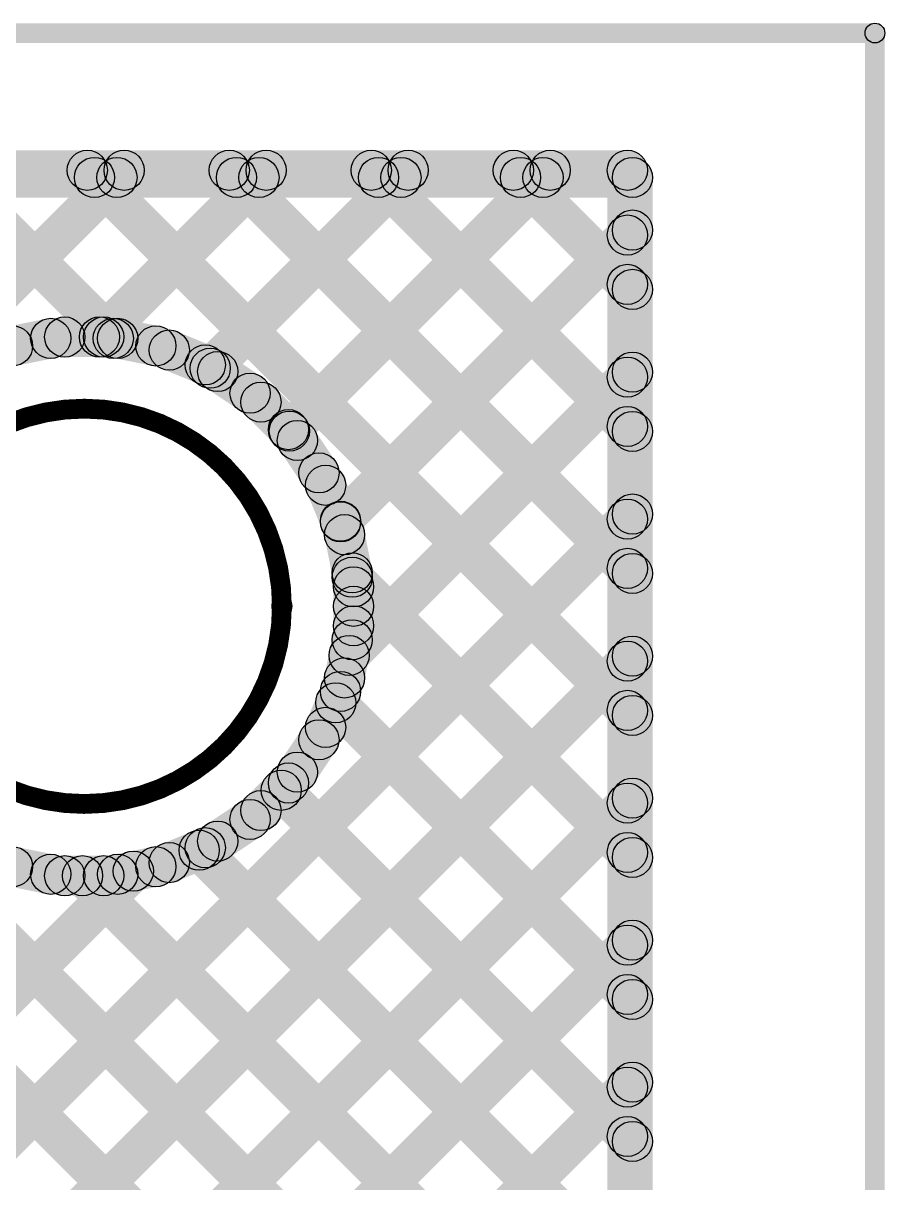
# Model space of a CAD drawing. Header units: millimetres. Extents: x 0 to 5.55, y 0 to 1.02.
# Drawn here: x 5.3817 to 5.5533, y 0.7933 to 1.0243 of the extents above; entities that cross this region are included whole.
import ezdxf

# ---------------------------------------------------------------- set-up
doc = ezdxf.new("R2010")
doc.units = ezdxf.units.MM
doc.header["$MEASUREMENT"] = 0
for name, color, linetype in [('BottomLayer', 5, 'Continuous'), ('Mechanical2', 216, 'Continuous'), ('MultiLayer', 9, 'Continuous'), ('TopLayer', 1, 'Continuous')]:
    doc.layers.add(name, color=color, linetype=linetype)

msp = doc.modelspace()

# ---------------------------------------------------------------- hatches: boundary and pattern name
at = {"layer": 'BottomLayer'}
for points in [[(0.054, 0.991), (0.054, 0.999), (5.502, 0.999), (5.502, 0.991)], [(4.93659, 0.52417), (4.93093, 0.52982), (5.39894, 0.99783), (5.40459, 0.99217)], [(5.19361, 0.99217), (5.19926, 0.99783), (5.50483, 0.69226), (5.49917, 0.68661)], [(5.22189, 0.99217), (5.22755, 0.99783), (5.50483, 0.72055), (5.49917, 0.71489)], [(5.36331, 0.99217), (5.36897, 0.99783), (5.40244, 0.96436), (5.39678, 0.9587)], [(5.3916, 0.99217), (5.39725, 0.99783), (5.50483, 0.89025), (5.49917, 0.8846)], [(5.39968, 0.95897), (5.39403, 0.96463), (5.42722, 0.99783), (5.43288, 0.99217)], [(5.42174, 0.95275), (5.41608, 0.95841), (5.45551, 0.99783), (5.46116, 0.99217)], [(5.41988, 0.99217), (5.42554, 0.99783), (5.50483, 0.91854), (5.49917, 0.91288)], [(5.43751, 0.94023), (5.43185, 0.94589), (5.48379, 0.99783), (5.48945, 0.99217)], [(5.44817, 0.99217), (5.45382, 0.99783), (5.50483, 0.94682), (5.49917, 0.94117)], [(5.47645, 0.99217), (5.48211, 0.99783), (5.50483, 0.97511), (5.49917, 0.96945)], [(5.506, 0.04143), (5.498, 0.04143), (5.498, 0.995), (5.506, 0.995)], [(5.44771, 0.92215), (5.44206, 0.92781), (5.49917, 0.98492), (5.50483, 0.97927)], [(5.38033, 0.95609), (5.37877, 0.96394), (5.38637, 0.96545), (5.38793, 0.95761)], [(5.38994, 0.9578), (5.38994, 0.9658), (5.39769, 0.9658), (5.39769, 0.9578)], [(5.3997, 0.95761), (5.40126, 0.96545), (5.40887, 0.96394), (5.4073, 0.95609)], [(5.40923, 0.95551), (5.41229, 0.9629), (5.41946, 0.95993), (5.4164, 0.95254)], [(5.41817, 0.95159), (5.42262, 0.95824), (5.42907, 0.95393), (5.42462, 0.94728)], [(5.4494, 0.89555), (5.44374, 0.90121), (5.49917, 0.95664), (5.50483, 0.95098)], [(5.42618, 0.946), (5.43184, 0.95166), (5.43732, 0.94618), (5.43166, 0.94052)], [(5.43294, 0.93896), (5.43959, 0.94341), (5.4439, 0.93696), (5.43725, 0.93252)], [(5.4382, 0.93074), (5.44559, 0.9338), (5.44856, 0.92664), (5.44117, 0.92357)], [(4.62073, 0.0386), (4.61508, 0.04426), (5.49917, 0.92836), (5.50483, 0.9227)], [(5.44175, 0.92165), (5.4496, 0.92321), (5.45111, 0.9156), (5.44326, 0.91404)], [(5.44436, 0.91113), (5.45002, 0.91678), (5.50483, 0.86197), (5.49917, 0.85631)], [(5.45146, 0.90816), (5.44346, 0.90816), (5.44346, 0.91204), (5.45146, 0.91204)], [(5.45146, 0.90428), (5.44346, 0.90428), (5.44346, 0.90816), (5.45146, 0.90816)], [(5.4496, 0.89311), (5.44175, 0.89467), (5.44326, 0.90228), (5.45111, 0.90072)], [(4.64902, 0.0386), (4.64336, 0.04426), (5.49917, 0.90007), (5.50483, 0.89442)], [(5.44559, 0.88252), (5.4382, 0.88558), (5.44117, 0.89274), (5.44856, 0.88968)], [(5.44109, 0.88611), (5.44675, 0.89177), (5.50483, 0.83368), (5.49917, 0.82803)], [(5.43959, 0.87291), (5.43294, 0.87735), (5.43725, 0.8838), (5.4439, 0.87936)], [(5.43184, 0.86466), (5.42618, 0.87031), (5.43166, 0.8758), (5.43732, 0.87014)], [(5.43022, 0.8687), (5.43588, 0.87435), (5.50483, 0.8054), (5.49917, 0.79974)], [(4.6773, 0.0386), (4.67164, 0.04426), (5.49917, 0.87179), (5.50483, 0.86613)], [(5.42262, 0.85807), (5.41817, 0.86473), (5.42462, 0.86904), (5.42907, 0.86238)], [(5.41229, 0.85342), (5.40923, 0.86081), (5.4164, 0.86378), (5.41946, 0.85639)], [(5.41388, 0.85675), (5.41954, 0.86241), (5.50483, 0.77712), (5.49917, 0.77146)], [(5.37877, 0.85238), (5.38033, 0.86022), (5.38793, 0.85871), (5.38637, 0.85087)], [(5.40126, 0.85087), (5.3997, 0.85871), (5.4073, 0.86022), (5.40887, 0.85238)], [(4.59245, 0.0386), (4.58679, 0.04426), (5.40077, 0.85824), (5.40643, 0.85258)], [(5.38994, 0.85051), (5.38994, 0.85851), (5.39769, 0.85851), (5.39769, 0.85051)], [(5.39066, 0.85169), (5.39632, 0.85734), (5.50483, 0.74883), (5.49917, 0.74318)], [(4.70559, 0.0386), (4.69993, 0.04426), (5.49917, 0.8435), (5.50483, 0.83785)], [(4.73387, 0.0386), (4.72821, 0.04426), (5.49917, 0.81522), (5.50483, 0.80956)]]:
    msp.add_hatch(color=5, dxfattribs=at).paths.add_polyline_path(points)
h = msp.add_hatch(color=5, dxfattribs=at)
edge = h.paths.add_edge_path()
edge.add_arc((5.39443, 0.995), 0.004, 0, 360)
h = msp.add_hatch(color=5, dxfattribs=at)
edge = h.paths.add_edge_path()
edge.add_arc((5.40177, 0.995), 0.004, 0, 360)
h = msp.add_hatch(color=5, dxfattribs=at)
edge = h.paths.add_edge_path()
edge.add_arc((5.42271, 0.995), 0.004, 0, 360)
h = msp.add_hatch(color=5, dxfattribs=at)
edge = h.paths.add_edge_path()
edge.add_arc((5.43005, 0.995), 0.004, 0, 360)
h = msp.add_hatch(color=5, dxfattribs=at)
edge = h.paths.add_edge_path()
edge.add_arc((5.45099, 0.995), 0.004, 0, 360)
h = msp.add_hatch(color=5, dxfattribs=at)
edge = h.paths.add_edge_path()
edge.add_arc((5.45833, 0.995), 0.004, 0, 360)
h = msp.add_hatch(color=5, dxfattribs=at)
edge = h.paths.add_edge_path()
edge.add_arc((5.47928, 0.995), 0.004, 0, 360)
h = msp.add_hatch(color=5, dxfattribs=at)
edge = h.paths.add_edge_path()
edge.add_arc((5.48662, 0.995), 0.004, 0, 360)
h = msp.add_hatch(color=5, dxfattribs=at)
edge = h.paths.add_edge_path()
edge.add_arc((5.502, 0.995), 0.004, 0, 360)
h = msp.add_hatch(color=5, dxfattribs=at)
edge = h.paths.add_edge_path()
edge.add_arc((5.502, 0.995), 0.004, 0, 360)
h = msp.add_hatch(color=5, dxfattribs=at)
edge = h.paths.add_edge_path()
edge.add_arc((5.502, 0.9821), 0.004, 0, 360)
h = msp.add_hatch(color=5, dxfattribs=at)
edge = h.paths.add_edge_path()
edge.add_arc((5.502, 0.97228), 0.004, 0, 360)
h = msp.add_hatch(color=5, dxfattribs=at)
edge = h.paths.add_edge_path()
edge.add_arc((5.38715, 0.96153), 0.004, 0, 360)
h = msp.add_hatch(color=5, dxfattribs=at)
edge = h.paths.add_edge_path()
edge.add_arc((5.38994, 0.9618), 0.004, 0, 360)
h = msp.add_hatch(color=5, dxfattribs=at)
edge = h.paths.add_edge_path()
edge.add_arc((5.39685, 0.9618), 0.004, 0, 360)
h = msp.add_hatch(color=5, dxfattribs=at)
edge = h.paths.add_edge_path()
edge.add_arc((5.39769, 0.9618), 0.004, 0, 360)
h = msp.add_hatch(color=5, dxfattribs=at)
edge = h.paths.add_edge_path()
edge.add_arc((5.39961, 0.96153), 0.004, 0, 360)
h = msp.add_hatch(color=5, dxfattribs=at)
edge = h.paths.add_edge_path()
edge.add_arc((5.40048, 0.96153), 0.004, 0, 360)
h = msp.add_hatch(color=5, dxfattribs=at)
edge = h.paths.add_edge_path()
edge.add_arc((5.37955, 0.96002), 0.004, 0, 360)
h = msp.add_hatch(color=5, dxfattribs=at)
edge = h.paths.add_edge_path()
edge.add_arc((5.40809, 0.96002), 0.004, 0, 360)
h = msp.add_hatch(color=5, dxfattribs=at)
edge = h.paths.add_edge_path()
edge.add_arc((5.41076, 0.9592), 0.004, 0, 360)
h = msp.add_hatch(color=5, dxfattribs=at)
edge = h.paths.add_edge_path()
edge.add_arc((5.41793, 0.95624), 0.004, 0, 360)
h = msp.add_hatch(color=5, dxfattribs=at)
edge = h.paths.add_edge_path()
edge.add_arc((5.41891, 0.95558), 0.004, 0, 360)
h = msp.add_hatch(color=5, dxfattribs=at)
edge = h.paths.add_edge_path()
edge.add_arc((5.4204, 0.95492), 0.004, 0, 360)
h = msp.add_hatch(color=5, dxfattribs=at)
edge = h.paths.add_edge_path()
edge.add_arc((5.502, 0.95381), 0.004, 0, 360)
h = msp.add_hatch(color=5, dxfattribs=at)
edge = h.paths.add_edge_path()
edge.add_arc((5.42684, 0.95061), 0.004, 0, 360)
h = msp.add_hatch(color=5, dxfattribs=at)
edge = h.paths.add_edge_path()
edge.add_arc((5.42901, 0.94883), 0.004, 0, 360)
h = msp.add_hatch(color=5, dxfattribs=at)
edge = h.paths.add_edge_path()
edge.add_arc((5.43449, 0.94335), 0.004, 0, 360)
h = msp.add_hatch(color=5, dxfattribs=at)
edge = h.paths.add_edge_path()
edge.add_arc((5.43468, 0.94306), 0.004, 0, 360)
h = msp.add_hatch(color=5, dxfattribs=at)
edge = h.paths.add_edge_path()
edge.add_arc((5.502, 0.94399), 0.004, 0, 360)
h = msp.add_hatch(color=5, dxfattribs=at)
edge = h.paths.add_edge_path()
edge.add_arc((5.43627, 0.94119), 0.004, 0, 360)
h = msp.add_hatch(color=5, dxfattribs=at)
edge = h.paths.add_edge_path()
edge.add_arc((5.44057, 0.93474), 0.004, 0, 360)
h = msp.add_hatch(color=5, dxfattribs=at)
edge = h.paths.add_edge_path()
edge.add_arc((5.44189, 0.93227), 0.004, 0, 360)
h = msp.add_hatch(color=5, dxfattribs=at)
edge = h.paths.add_edge_path()
edge.add_arc((5.44486, 0.92511), 0.004, 0, 360)
h = msp.add_hatch(color=5, dxfattribs=at)
edge = h.paths.add_edge_path()
edge.add_arc((5.44489, 0.92498), 0.004, 0, 360)
h = msp.add_hatch(color=5, dxfattribs=at)
edge = h.paths.add_edge_path()
edge.add_arc((5.502, 0.92553), 0.004, 0, 360)
h = msp.add_hatch(color=5, dxfattribs=at)
edge = h.paths.add_edge_path()
edge.add_arc((5.44567, 0.92243), 0.004, 0, 360)
h = msp.add_hatch(color=5, dxfattribs=at)
edge = h.paths.add_edge_path()
edge.add_arc((5.502, 0.91571), 0.004, 0, 360)
h = msp.add_hatch(color=5, dxfattribs=at)
edge = h.paths.add_edge_path()
edge.add_arc((5.44719, 0.91482), 0.004, 0, 360)
h = msp.add_hatch(color=5, dxfattribs=at)
edge = h.paths.add_edge_path()
edge.add_arc((5.44719, 0.91395), 0.004, 0, 360)
h = msp.add_hatch(color=5, dxfattribs=at)
edge = h.paths.add_edge_path()
edge.add_arc((5.44746, 0.91204), 0.004, 0, 360)
h = msp.add_hatch(color=5, dxfattribs=at)
edge = h.paths.add_edge_path()
edge.add_arc((5.44746, 0.90816), 0.004, 0, 360)
h = msp.add_hatch(color=5, dxfattribs=at)
edge = h.paths.add_edge_path()
edge.add_arc((5.44746, 0.90816), 0.004, 0, 360)
h = msp.add_hatch(color=5, dxfattribs=at)
edge = h.paths.add_edge_path()
edge.add_arc((5.44746, 0.90428), 0.004, 0, 360)
h = msp.add_hatch(color=5, dxfattribs=at)
edge = h.paths.add_edge_path()
edge.add_arc((5.44719, 0.9015), 0.004, 0, 360)
h = msp.add_hatch(color=5, dxfattribs=at)
edge = h.paths.add_edge_path()
edge.add_arc((5.44657, 0.89838), 0.004, 0, 360)
h = msp.add_hatch(color=5, dxfattribs=at)
edge = h.paths.add_edge_path()
edge.add_arc((5.502, 0.89724), 0.004, 0, 360)
h = msp.add_hatch(color=5, dxfattribs=at)
edge = h.paths.add_edge_path()
edge.add_arc((5.44567, 0.89389), 0.004, 0, 360)
h = msp.add_hatch(color=5, dxfattribs=at)
edge = h.paths.add_edge_path()
edge.add_arc((5.44486, 0.89121), 0.004, 0, 360)
h = msp.add_hatch(color=5, dxfattribs=at)
edge = h.paths.add_edge_path()
edge.add_arc((5.44392, 0.88894), 0.004, 0, 360)
h = msp.add_hatch(color=5, dxfattribs=at)
edge = h.paths.add_edge_path()
edge.add_arc((5.502, 0.88743), 0.004, 0, 360)
h = msp.add_hatch(color=5, dxfattribs=at)
edge = h.paths.add_edge_path()
edge.add_arc((5.44189, 0.88405), 0.004, 0, 360)
h = msp.add_hatch(color=5, dxfattribs=at)
edge = h.paths.add_edge_path()
edge.add_arc((5.44057, 0.88158), 0.004, 0, 360)
h = msp.add_hatch(color=5, dxfattribs=at)
edge = h.paths.add_edge_path()
edge.add_arc((5.43627, 0.87513), 0.004, 0, 360)
h = msp.add_hatch(color=5, dxfattribs=at)
edge = h.paths.add_edge_path()
edge.add_arc((5.43305, 0.87152), 0.004, 0, 360)
h = msp.add_hatch(color=5, dxfattribs=at)
edge = h.paths.add_edge_path()
edge.add_arc((5.43449, 0.87297), 0.004, 0, 360)
h = msp.add_hatch(color=5, dxfattribs=at)
edge = h.paths.add_edge_path()
edge.add_arc((5.42901, 0.86748), 0.004, 0, 360)
h = msp.add_hatch(color=5, dxfattribs=at)
edge = h.paths.add_edge_path()
edge.add_arc((5.502, 0.86896), 0.004, 0, 360)
h = msp.add_hatch(color=5, dxfattribs=at)
edge = h.paths.add_edge_path()
edge.add_arc((5.42684, 0.86571), 0.004, 0, 360)
h = msp.add_hatch(color=5, dxfattribs=at)
edge = h.paths.add_edge_path()
edge.add_arc((5.41793, 0.86008), 0.004, 0, 360)
h = msp.add_hatch(color=5, dxfattribs=at)
edge = h.paths.add_edge_path()
edge.add_arc((5.4204, 0.8614), 0.004, 0, 360)
h = msp.add_hatch(color=5, dxfattribs=at)
edge = h.paths.add_edge_path()
edge.add_arc((5.41671, 0.85958), 0.004, 0, 360)
h = msp.add_hatch(color=5, dxfattribs=at)
edge = h.paths.add_edge_path()
edge.add_arc((5.502, 0.85914), 0.004, 0, 360)
h = msp.add_hatch(color=5, dxfattribs=at)
edge = h.paths.add_edge_path()
edge.add_arc((5.37955, 0.8563), 0.004, 0, 360)
h = msp.add_hatch(color=5, dxfattribs=at)
edge = h.paths.add_edge_path()
edge.add_arc((5.4036, 0.85541), 0.004, 0, 360)
h = msp.add_hatch(color=5, dxfattribs=at)
edge = h.paths.add_edge_path()
edge.add_arc((5.40809, 0.8563), 0.004, 0, 360)
h = msp.add_hatch(color=5, dxfattribs=at)
edge = h.paths.add_edge_path()
edge.add_arc((5.41076, 0.85711), 0.004, 0, 360)
h = msp.add_hatch(color=5, dxfattribs=at)
edge = h.paths.add_edge_path()
edge.add_arc((5.38715, 0.85479), 0.004, 0, 360)
h = msp.add_hatch(color=5, dxfattribs=at)
edge = h.paths.add_edge_path()
edge.add_arc((5.38994, 0.85451), 0.004, 0, 360)
h = msp.add_hatch(color=5, dxfattribs=at)
edge = h.paths.add_edge_path()
edge.add_arc((5.39349, 0.85451), 0.004, 0, 360)
h = msp.add_hatch(color=5, dxfattribs=at)
edge = h.paths.add_edge_path()
edge.add_arc((5.39769, 0.85451), 0.004, 0, 360)
h = msp.add_hatch(color=5, dxfattribs=at)
edge = h.paths.add_edge_path()
edge.add_arc((5.40048, 0.85479), 0.004, 0, 360)
h = msp.add_hatch(color=5, dxfattribs=at)
edge = h.paths.add_edge_path()
edge.add_arc((5.502, 0.84067), 0.004, 0, 360)
h = msp.add_hatch(color=5, dxfattribs=at)
edge = h.paths.add_edge_path()
edge.add_arc((5.502, 0.83086), 0.004, 0, 360)
h = msp.add_hatch(color=5, dxfattribs=at)
edge = h.paths.add_edge_path()
edge.add_arc((5.502, 0.81239), 0.004, 0, 360)
h = msp.add_hatch(color=5, dxfattribs=at)
edge = h.paths.add_edge_path()
edge.add_arc((5.502, 0.80257), 0.004, 0, 360)
at = {"layer": 'Mechanical2'}
for points in [[(0.00012, 1.02036), (0.00012, 1.0243), (5.5513, 1.0243), (5.5513, 1.02036)], [(5.55327, -0.00129), (5.54933, -0.00129), (5.54933, 1.02233), (5.55327, 1.02233)]]:
    msp.add_hatch(color=216, dxfattribs=at).paths.add_polyline_path(points)
h = msp.add_hatch(color=216, dxfattribs=at)
edge = h.paths.add_edge_path()
edge.add_arc((5.5513, 1.02233), 0.00197, 0, 360)
h = msp.add_hatch(color=216, dxfattribs=at)
edge = h.paths.add_edge_path()
edge.add_arc((5.5513, 1.02233), 0.00197, 0, 360)
h = msp.add_hatch(color=216, dxfattribs=at)
edge = h.paths.add_edge_path()
edge.add_arc((5.43319, 0.90816), 0.00197, 0, 360)
at = {"layer": 'TopLayer'}
for points in [[(0.055, 0.98957), (0.055, 0.99757), (5.503, 0.99757), (5.503, 0.98957)], [(4.93659, 0.52417), (4.93093, 0.52982), (5.39751, 0.9964), (5.40316, 0.99074)], [(5.19504, 0.99074), (5.2007, 0.9964), (5.50583, 0.69126), (5.50017, 0.68561)], [(5.22332, 0.99074), (5.22898, 0.9964), (5.50583, 0.71955), (5.50017, 0.71389)], [(5.36474, 0.99074), (5.3704, 0.9964), (5.40244, 0.96436), (5.39678, 0.9587)], [(5.39303, 0.99074), (5.39869, 0.9964), (5.50583, 0.88925), (5.50017, 0.8836)], [(5.39968, 0.95897), (5.39403, 0.96463), (5.42579, 0.9964), (5.43145, 0.99074)], [(5.42174, 0.95275), (5.41608, 0.95841), (5.45407, 0.9964), (5.45973, 0.99074)], [(5.42131, 0.99074), (5.42697, 0.9964), (5.50583, 0.91754), (5.50017, 0.91188)], [(5.43751, 0.94023), (5.43185, 0.94589), (5.48236, 0.9964), (5.48802, 0.99074)], [(5.4496, 0.99074), (5.45525, 0.9964), (5.50583, 0.94582), (5.50017, 0.94017)], [(5.47788, 0.99074), (5.48354, 0.9964), (5.50583, 0.97411), (5.50017, 0.96845)], [(5.507, 0.04), (5.499, 0.04), (5.499, 0.99357), (5.507, 0.99357)], [(5.44771, 0.92215), (5.44206, 0.92781), (5.50017, 0.98592), (5.50583, 0.98027)], [(5.38033, 0.95609), (5.37877, 0.96394), (5.38637, 0.96545), (5.38793, 0.95761)], [(5.38994, 0.9578), (5.38994, 0.9658), (5.39769, 0.9658), (5.39769, 0.9578)], [(5.3997, 0.95761), (5.40126, 0.96545), (5.40887, 0.96394), (5.4073, 0.95609)], [(5.40923, 0.95551), (5.41229, 0.9629), (5.41946, 0.95993), (5.4164, 0.95254)], [(5.41817, 0.95159), (5.42262, 0.95824), (5.42907, 0.95393), (5.42462, 0.94728)], [(5.4494, 0.89555), (5.44374, 0.90121), (5.50017, 0.95764), (5.50583, 0.95198)], [(5.42618, 0.946), (5.43184, 0.95166), (5.43732, 0.94618), (5.43166, 0.94052)], [(5.43294, 0.93896), (5.43959, 0.94341), (5.4439, 0.93696), (5.43725, 0.93252)], [(5.4382, 0.93074), (5.44559, 0.9338), (5.44856, 0.92664), (5.44117, 0.92357)], [(4.6193, 0.03717), (4.61364, 0.04283), (5.50017, 0.92936), (5.50583, 0.9237)], [(5.44175, 0.92165), (5.4496, 0.92321), (5.45111, 0.9156), (5.44326, 0.91404)], [(5.44436, 0.91113), (5.45002, 0.91678), (5.50583, 0.86097), (5.50017, 0.85531)], [(5.45146, 0.90816), (5.44346, 0.90816), (5.44346, 0.91204), (5.45146, 0.91204)], [(5.45146, 0.90428), (5.44346, 0.90428), (5.44346, 0.90816), (5.45146, 0.90816)], [(4.64758, 0.03717), (4.64193, 0.04283), (5.50017, 0.90107), (5.50583, 0.89542)], [(5.4496, 0.89311), (5.44175, 0.89467), (5.44326, 0.90228), (5.45111, 0.90072)], [(5.44559, 0.88252), (5.4382, 0.88558), (5.44117, 0.89274), (5.44856, 0.88968)], [(5.44109, 0.88611), (5.44675, 0.89177), (5.50583, 0.83268), (5.50017, 0.82703)], [(5.43959, 0.87291), (5.43294, 0.87735), (5.43725, 0.8838), (5.4439, 0.87936)], [(5.43184, 0.86466), (5.42618, 0.87031), (5.43166, 0.8758), (5.43732, 0.87014)], [(5.43022, 0.8687), (5.43588, 0.87435), (5.50583, 0.8044), (5.50017, 0.79874)], [(4.67587, 0.03717), (4.67021, 0.04283), (5.50017, 0.87279), (5.50583, 0.86713)], [(5.42262, 0.85807), (5.41817, 0.86473), (5.42462, 0.86904), (5.42907, 0.86238)], [(5.41229, 0.85342), (5.40923, 0.86081), (5.4164, 0.86378), (5.41946, 0.85639)], [(5.41388, 0.85675), (5.41954, 0.86241), (5.50583, 0.77612), (5.50017, 0.77046)], [(5.37877, 0.85238), (5.38033, 0.86022), (5.38793, 0.85871), (5.38637, 0.85087)], [(5.40126, 0.85087), (5.3997, 0.85871), (5.4073, 0.86022), (5.40887, 0.85238)], [(4.59102, 0.03717), (4.58536, 0.04283), (5.40077, 0.85824), (5.40643, 0.85258)], [(5.38994, 0.85051), (5.38994, 0.85851), (5.39769, 0.85851), (5.39769, 0.85051)], [(5.39066, 0.85169), (5.39632, 0.85734), (5.50583, 0.74783), (5.50017, 0.74218)], [(4.70415, 0.03717), (4.6985, 0.04283), (5.50017, 0.8445), (5.50583, 0.83885)], [(4.73244, 0.03717), (4.72678, 0.04283), (5.50017, 0.81622), (5.50583, 0.81056)]]:
    msp.add_hatch(color=1, dxfattribs=at).paths.add_polyline_path(points)
h = msp.add_hatch(color=1, dxfattribs=at)
edge = h.paths.add_edge_path()
edge.add_arc((5.39586, 0.99357), 0.004, 0, 360)
h = msp.add_hatch(color=1, dxfattribs=at)
edge = h.paths.add_edge_path()
edge.add_arc((5.40033, 0.99357), 0.004, 0, 360)
h = msp.add_hatch(color=1, dxfattribs=at)
edge = h.paths.add_edge_path()
edge.add_arc((5.42414, 0.99357), 0.004, 0, 360)
h = msp.add_hatch(color=1, dxfattribs=at)
edge = h.paths.add_edge_path()
edge.add_arc((5.42862, 0.99357), 0.004, 0, 360)
h = msp.add_hatch(color=1, dxfattribs=at)
edge = h.paths.add_edge_path()
edge.add_arc((5.45243, 0.99357), 0.004, 0, 360)
h = msp.add_hatch(color=1, dxfattribs=at)
edge = h.paths.add_edge_path()
edge.add_arc((5.4569, 0.99357), 0.004, 0, 360)
h = msp.add_hatch(color=1, dxfattribs=at)
edge = h.paths.add_edge_path()
edge.add_arc((5.48071, 0.99357), 0.004, 0, 360)
h = msp.add_hatch(color=1, dxfattribs=at)
edge = h.paths.add_edge_path()
edge.add_arc((5.48519, 0.99357), 0.004, 0, 360)
h = msp.add_hatch(color=1, dxfattribs=at)
edge = h.paths.add_edge_path()
edge.add_arc((5.503, 0.99357), 0.004, 0, 360)
h = msp.add_hatch(color=1, dxfattribs=at)
edge = h.paths.add_edge_path()
edge.add_arc((5.503, 0.99357), 0.004, 0, 360)
h = msp.add_hatch(color=1, dxfattribs=at)
edge = h.paths.add_edge_path()
edge.add_arc((5.503, 0.9831), 0.004, 0, 360)
h = msp.add_hatch(color=1, dxfattribs=at)
edge = h.paths.add_edge_path()
edge.add_arc((5.503, 0.97128), 0.004, 0, 360)
h = msp.add_hatch(color=1, dxfattribs=at)
edge = h.paths.add_edge_path()
edge.add_arc((5.38715, 0.96153), 0.004, 0, 360)
h = msp.add_hatch(color=1, dxfattribs=at)
edge = h.paths.add_edge_path()
edge.add_arc((5.38994, 0.9618), 0.004, 0, 360)
h = msp.add_hatch(color=1, dxfattribs=at)
edge = h.paths.add_edge_path()
edge.add_arc((5.39685, 0.9618), 0.004, 0, 360)
h = msp.add_hatch(color=1, dxfattribs=at)
edge = h.paths.add_edge_path()
edge.add_arc((5.39769, 0.9618), 0.004, 0, 360)
h = msp.add_hatch(color=1, dxfattribs=at)
edge = h.paths.add_edge_path()
edge.add_arc((5.39961, 0.96153), 0.004, 0, 360)
h = msp.add_hatch(color=1, dxfattribs=at)
edge = h.paths.add_edge_path()
edge.add_arc((5.40048, 0.96153), 0.004, 0, 360)
h = msp.add_hatch(color=1, dxfattribs=at)
edge = h.paths.add_edge_path()
edge.add_arc((5.37955, 0.96002), 0.004, 0, 360)
h = msp.add_hatch(color=1, dxfattribs=at)
edge = h.paths.add_edge_path()
edge.add_arc((5.40809, 0.96002), 0.004, 0, 360)
h = msp.add_hatch(color=1, dxfattribs=at)
edge = h.paths.add_edge_path()
edge.add_arc((5.41076, 0.9592), 0.004, 0, 360)
h = msp.add_hatch(color=1, dxfattribs=at)
edge = h.paths.add_edge_path()
edge.add_arc((5.41793, 0.95624), 0.004, 0, 360)
h = msp.add_hatch(color=1, dxfattribs=at)
edge = h.paths.add_edge_path()
edge.add_arc((5.41891, 0.95558), 0.004, 0, 360)
h = msp.add_hatch(color=1, dxfattribs=at)
edge = h.paths.add_edge_path()
edge.add_arc((5.4204, 0.95492), 0.004, 0, 360)
h = msp.add_hatch(color=1, dxfattribs=at)
edge = h.paths.add_edge_path()
edge.add_arc((5.503, 0.95481), 0.004, 0, 360)
h = msp.add_hatch(color=1, dxfattribs=at)
edge = h.paths.add_edge_path()
edge.add_arc((5.42684, 0.95061), 0.004, 0, 360)
h = msp.add_hatch(color=1, dxfattribs=at)
edge = h.paths.add_edge_path()
edge.add_arc((5.42901, 0.94883), 0.004, 0, 360)
h = msp.add_hatch(color=1, dxfattribs=at)
edge = h.paths.add_edge_path()
edge.add_arc((5.43449, 0.94335), 0.004, 0, 360)
h = msp.add_hatch(color=1, dxfattribs=at)
edge = h.paths.add_edge_path()
edge.add_arc((5.43468, 0.94306), 0.004, 0, 360)
h = msp.add_hatch(color=1, dxfattribs=at)
edge = h.paths.add_edge_path()
edge.add_arc((5.503, 0.94299), 0.004, 0, 360)
h = msp.add_hatch(color=1, dxfattribs=at)
edge = h.paths.add_edge_path()
edge.add_arc((5.43627, 0.94119), 0.004, 0, 360)
h = msp.add_hatch(color=1, dxfattribs=at)
edge = h.paths.add_edge_path()
edge.add_arc((5.44057, 0.93474), 0.004, 0, 360)
h = msp.add_hatch(color=1, dxfattribs=at)
edge = h.paths.add_edge_path()
edge.add_arc((5.44189, 0.93227), 0.004, 0, 360)
h = msp.add_hatch(color=1, dxfattribs=at)
edge = h.paths.add_edge_path()
edge.add_arc((5.44486, 0.92511), 0.004, 0, 360)
h = msp.add_hatch(color=1, dxfattribs=at)
edge = h.paths.add_edge_path()
edge.add_arc((5.44489, 0.92498), 0.004, 0, 360)
h = msp.add_hatch(color=1, dxfattribs=at)
edge = h.paths.add_edge_path()
edge.add_arc((5.503, 0.92653), 0.004, 0, 360)
h = msp.add_hatch(color=1, dxfattribs=at)
edge = h.paths.add_edge_path()
edge.add_arc((5.44567, 0.92243), 0.004, 0, 360)
h = msp.add_hatch(color=1, dxfattribs=at)
edge = h.paths.add_edge_path()
edge.add_arc((5.44719, 0.91482), 0.004, 0, 360)
h = msp.add_hatch(color=1, dxfattribs=at)
edge = h.paths.add_edge_path()
edge.add_arc((5.44719, 0.91395), 0.004, 0, 360)
h = msp.add_hatch(color=1, dxfattribs=at)
edge = h.paths.add_edge_path()
edge.add_arc((5.503, 0.91471), 0.004, 0, 360)
h = msp.add_hatch(color=1, dxfattribs=at)
edge = h.paths.add_edge_path()
edge.add_arc((5.44746, 0.91204), 0.004, 0, 360)
h = msp.add_hatch(color=1, dxfattribs=at)
edge = h.paths.add_edge_path()
edge.add_arc((5.44746, 0.90816), 0.004, 0, 360)
h = msp.add_hatch(color=1, dxfattribs=at)
edge = h.paths.add_edge_path()
edge.add_arc((5.44746, 0.90816), 0.004, 0, 360)
h = msp.add_hatch(color=1, dxfattribs=at)
edge = h.paths.add_edge_path()
edge.add_arc((5.44746, 0.90428), 0.004, 0, 360)
h = msp.add_hatch(color=1, dxfattribs=at)
edge = h.paths.add_edge_path()
edge.add_arc((5.44719, 0.9015), 0.004, 0, 360)
h = msp.add_hatch(color=1, dxfattribs=at)
edge = h.paths.add_edge_path()
edge.add_arc((5.44657, 0.89838), 0.004, 0, 360)
h = msp.add_hatch(color=1, dxfattribs=at)
edge = h.paths.add_edge_path()
edge.add_arc((5.503, 0.89824), 0.004, 0, 360)
h = msp.add_hatch(color=1, dxfattribs=at)
edge = h.paths.add_edge_path()
edge.add_arc((5.44567, 0.89389), 0.004, 0, 360)
h = msp.add_hatch(color=1, dxfattribs=at)
edge = h.paths.add_edge_path()
edge.add_arc((5.44486, 0.89121), 0.004, 0, 360)
h = msp.add_hatch(color=1, dxfattribs=at)
edge = h.paths.add_edge_path()
edge.add_arc((5.44392, 0.88894), 0.004, 0, 360)
h = msp.add_hatch(color=1, dxfattribs=at)
edge = h.paths.add_edge_path()
edge.add_arc((5.503, 0.88643), 0.004, 0, 360)
h = msp.add_hatch(color=1, dxfattribs=at)
edge = h.paths.add_edge_path()
edge.add_arc((5.44189, 0.88405), 0.004, 0, 360)
h = msp.add_hatch(color=1, dxfattribs=at)
edge = h.paths.add_edge_path()
edge.add_arc((5.44057, 0.88158), 0.004, 0, 360)
h = msp.add_hatch(color=1, dxfattribs=at)
edge = h.paths.add_edge_path()
edge.add_arc((5.43627, 0.87513), 0.004, 0, 360)
h = msp.add_hatch(color=1, dxfattribs=at)
edge = h.paths.add_edge_path()
edge.add_arc((5.43305, 0.87152), 0.004, 0, 360)
h = msp.add_hatch(color=1, dxfattribs=at)
edge = h.paths.add_edge_path()
edge.add_arc((5.43449, 0.87297), 0.004, 0, 360)
h = msp.add_hatch(color=1, dxfattribs=at)
edge = h.paths.add_edge_path()
edge.add_arc((5.503, 0.86996), 0.004, 0, 360)
h = msp.add_hatch(color=1, dxfattribs=at)
edge = h.paths.add_edge_path()
edge.add_arc((5.42901, 0.86748), 0.004, 0, 360)
h = msp.add_hatch(color=1, dxfattribs=at)
edge = h.paths.add_edge_path()
edge.add_arc((5.42684, 0.86571), 0.004, 0, 360)
h = msp.add_hatch(color=1, dxfattribs=at)
edge = h.paths.add_edge_path()
edge.add_arc((5.41793, 0.86008), 0.004, 0, 360)
h = msp.add_hatch(color=1, dxfattribs=at)
edge = h.paths.add_edge_path()
edge.add_arc((5.4204, 0.8614), 0.004, 0, 360)
h = msp.add_hatch(color=1, dxfattribs=at)
edge = h.paths.add_edge_path()
edge.add_arc((5.41671, 0.85958), 0.004, 0, 360)
h = msp.add_hatch(color=1, dxfattribs=at)
edge = h.paths.add_edge_path()
edge.add_arc((5.503, 0.85814), 0.004, 0, 360)
h = msp.add_hatch(color=1, dxfattribs=at)
edge = h.paths.add_edge_path()
edge.add_arc((5.37955, 0.8563), 0.004, 0, 360)
h = msp.add_hatch(color=1, dxfattribs=at)
edge = h.paths.add_edge_path()
edge.add_arc((5.4036, 0.85541), 0.004, 0, 360)
h = msp.add_hatch(color=1, dxfattribs=at)
edge = h.paths.add_edge_path()
edge.add_arc((5.40809, 0.8563), 0.004, 0, 360)
h = msp.add_hatch(color=1, dxfattribs=at)
edge = h.paths.add_edge_path()
edge.add_arc((5.41076, 0.85711), 0.004, 0, 360)
h = msp.add_hatch(color=1, dxfattribs=at)
edge = h.paths.add_edge_path()
edge.add_arc((5.38715, 0.85479), 0.004, 0, 360)
h = msp.add_hatch(color=1, dxfattribs=at)
edge = h.paths.add_edge_path()
edge.add_arc((5.38994, 0.85451), 0.004, 0, 360)
h = msp.add_hatch(color=1, dxfattribs=at)
edge = h.paths.add_edge_path()
edge.add_arc((5.39349, 0.85451), 0.004, 0, 360)
h = msp.add_hatch(color=1, dxfattribs=at)
edge = h.paths.add_edge_path()
edge.add_arc((5.39769, 0.85451), 0.004, 0, 360)
h = msp.add_hatch(color=1, dxfattribs=at)
edge = h.paths.add_edge_path()
edge.add_arc((5.40048, 0.85479), 0.004, 0, 360)
h = msp.add_hatch(color=1, dxfattribs=at)
edge = h.paths.add_edge_path()
edge.add_arc((5.503, 0.84167), 0.004, 0, 360)
h = msp.add_hatch(color=1, dxfattribs=at)
edge = h.paths.add_edge_path()
edge.add_arc((5.503, 0.82986), 0.004, 0, 360)
h = msp.add_hatch(color=1, dxfattribs=at)
edge = h.paths.add_edge_path()
edge.add_arc((5.503, 0.81339), 0.004, 0, 360)
h = msp.add_hatch(color=1, dxfattribs=at)
edge = h.paths.add_edge_path()
edge.add_arc((5.503, 0.80157), 0.004, 0, 360)

# ---------------------------------------------------------------- linework, layer by layer
at = {"layer": 'BottomLayer'}
for centre in [(5.39443, 0.995), (5.40177, 0.995), (5.42271, 0.995), (5.43005, 0.995), (5.45099, 0.995), (5.45833, 0.995), (5.47928, 0.995), (5.48662, 0.995), (5.502, 0.995), (5.502, 0.995), (5.502, 0.9821), (5.502, 0.97228), (5.38715, 0.96153), (5.38994, 0.9618), (5.39685, 0.9618), (5.39769, 0.9618), (5.39961, 0.96153), (5.40048, 0.96153), (5.37955, 0.96002), (5.40809, 0.96002), (5.41076, 0.9592), (5.41793, 0.95624), (5.41891, 0.95558), (5.4204, 0.95492), (5.502, 0.95381), (5.42684, 0.95061), (5.42901, 0.94883), (5.43449, 0.94335), (5.43468, 0.94306), (5.502, 0.94399), (5.43627, 0.94119), (5.44057, 0.93474), (5.44189, 0.93227), (5.44486, 0.92511), (5.44489, 0.92498), (5.502, 0.92553), (5.44567, 0.92243), (5.502, 0.91571), (5.44719, 0.91482), (5.44719, 0.91395), (5.44746, 0.91204), (5.44746, 0.90816), (5.44746, 0.90816), (5.44746, 0.90428), (5.44719, 0.9015), (5.44657, 0.89838), (5.502, 0.89724), (5.44567, 0.89389), (5.44486, 0.89121), (5.44392, 0.88894), (5.502, 0.88743), (5.44189, 0.88405), (5.44057, 0.88158), (5.43627, 0.87513), (5.43305, 0.87152), (5.43449, 0.87297), (5.42901, 0.86748), (5.502, 0.86896), (5.42684, 0.86571), (5.41793, 0.86008), (5.4204, 0.8614), (5.41671, 0.85958), (5.502, 0.85914), (5.37955, 0.8563), (5.4036, 0.85541), (5.40809, 0.8563), (5.41076, 0.85711), (5.38715, 0.85479), (5.38994, 0.85451), (5.39349, 0.85451), (5.39769, 0.85451), (5.40048, 0.85479), (5.502, 0.84067), (5.502, 0.83086), (5.502, 0.81239), (5.502, 0.80257)]:
    msp.add_circle(centre, 0.004, dxfattribs=at)
at = {"layer": 'Mechanical2', "const_width": 0.00394}
msp.add_lwpolyline([(5.43319, 0.90816, 1), (5.35445, 0.90816, 1)], format="xyb", close=True, dxfattribs=at)
at = {"layer": 'Mechanical2'}
for centre in [(5.5513, 1.02233), (5.5513, 1.02233), (5.43319, 0.90816)]:
    msp.add_circle(centre, 0.00197, dxfattribs=at)
at = {"layer": 'MultiLayer'}
for p, q in [((5.38233, 0.94602), (5.38994, 0.94753)), ((5.38994, 0.94753), (5.39769, 0.94753)), ((5.39769, 0.94753), (5.4053, 0.94602)), ((5.37517, 0.94305), (5.38233, 0.94602)), ((5.4053, 0.94602), (5.41247, 0.94305)), ((5.41247, 0.94305), (5.41891, 0.93874)), ((5.41891, 0.93874), (5.4244, 0.93326)), ((5.4244, 0.93326), (5.42871, 0.92681)), ((5.42871, 0.92681), (5.43167, 0.91964)), ((5.43167, 0.91964), (5.43319, 0.91204)), ((5.43319, 0.91204), (5.43319, 0.90816)), ((5.43319, 0.90816), (5.43319, 0.90428)), ((5.43319, 0.90428), (5.43167, 0.89667)), ((5.43167, 0.89667), (5.42871, 0.88951)), ((5.42871, 0.88951), (5.4244, 0.88306)), ((5.4244, 0.88306), (5.41891, 0.87758)), ((5.41891, 0.87758), (5.41247, 0.87327)), ((5.38233, 0.8703), (5.37517, 0.87327)), ((5.41247, 0.87327), (5.4053, 0.8703)), ((5.38994, 0.86879), (5.38233, 0.8703)), ((5.39769, 0.86879), (5.38994, 0.86879)), ((5.4053, 0.8703), (5.39769, 0.86879))]:
    msp.add_line(p, q, dxfattribs=at)
at = {"layer": 'TopLayer'}
for centre in [(5.39586, 0.99357), (5.40033, 0.99357), (5.42414, 0.99357), (5.42862, 0.99357), (5.45243, 0.99357), (5.4569, 0.99357), (5.48071, 0.99357), (5.48519, 0.99357), (5.503, 0.99357), (5.503, 0.99357), (5.503, 0.9831), (5.503, 0.97128), (5.38715, 0.96153), (5.38994, 0.9618), (5.39685, 0.9618), (5.39769, 0.9618), (5.39961, 0.96153), (5.40048, 0.96153), (5.37955, 0.96002), (5.40809, 0.96002), (5.41076, 0.9592), (5.41793, 0.95624), (5.41891, 0.95558), (5.4204, 0.95492), (5.503, 0.95481), (5.42684, 0.95061), (5.42901, 0.94883), (5.43449, 0.94335), (5.43468, 0.94306), (5.503, 0.94299), (5.43627, 0.94119), (5.44057, 0.93474), (5.44189, 0.93227), (5.44486, 0.92511), (5.44489, 0.92498), (5.503, 0.92653), (5.44567, 0.92243), (5.44719, 0.91482), (5.44719, 0.91395), (5.503, 0.91471), (5.44746, 0.91204), (5.44746, 0.90816), (5.44746, 0.90816), (5.44746, 0.90428), (5.44719, 0.9015), (5.44657, 0.89838), (5.503, 0.89824), (5.44567, 0.89389), (5.44486, 0.89121), (5.44392, 0.88894), (5.503, 0.88643), (5.44189, 0.88405), (5.44057, 0.88158), (5.43627, 0.87513), (5.43305, 0.87152), (5.43449, 0.87297), (5.503, 0.86996), (5.42901, 0.86748), (5.42684, 0.86571), (5.41793, 0.86008), (5.4204, 0.8614), (5.41671, 0.85958), (5.503, 0.85814), (5.37955, 0.8563), (5.4036, 0.85541), (5.40809, 0.8563), (5.41076, 0.85711), (5.38715, 0.85479), (5.38994, 0.85451), (5.39349, 0.85451), (5.39769, 0.85451), (5.40048, 0.85479), (5.503, 0.84167), (5.503, 0.82986), (5.503, 0.81339), (5.503, 0.80157)]:
    msp.add_circle(centre, 0.004, dxfattribs=at)

doc.saveas('drawing.dxf')
